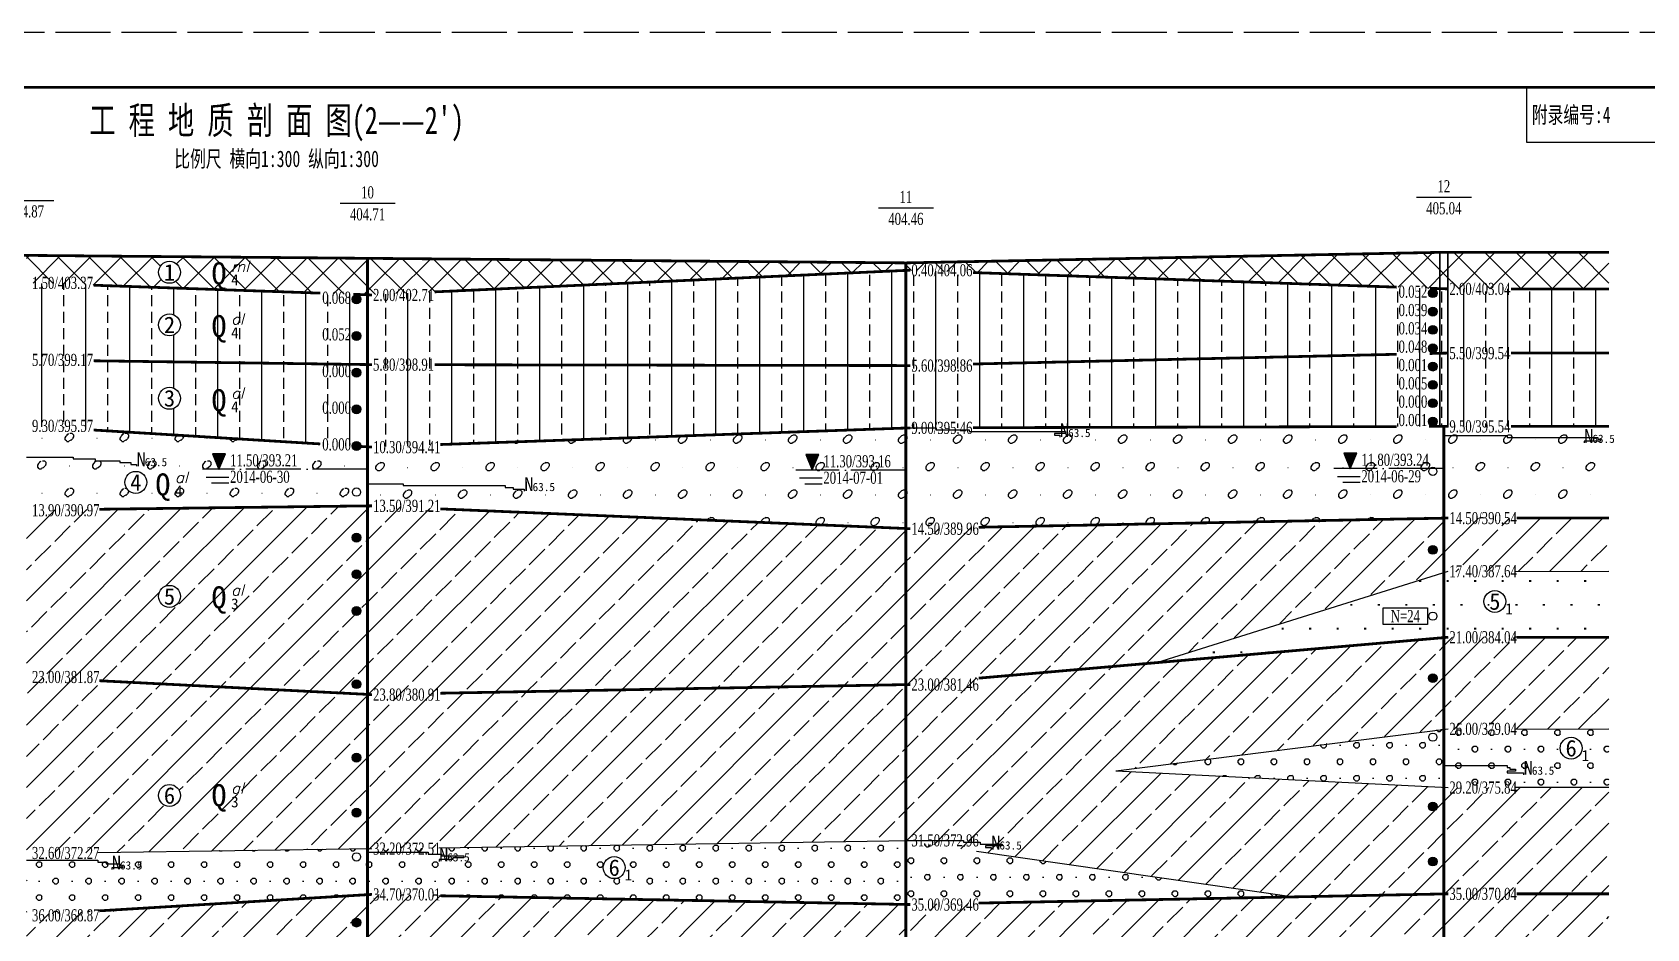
# Model space of a CAD drawing. Header units: millimetres. Extents: x -30 to 2967, y -786 to 1322.
# Drawn here: x 1634.2 to 1927.7, y -68.2 to 94.8 of the extents above; entities that cross this region are included whole.
import ezdxf
from ezdxf.enums import TextEntityAlignment as Align

# ---------------------------------------------------------------- set-up
doc = ezdxf.new("R2010")
doc.units = ezdxf.units.MM
doc.linetypes.add('SWX', pattern=[12, 10, -1, 0, -1])
doc.linetypes.add('XX', pattern=[12, 10, -2])
doc.layers.add('DXSW', color=7, linetype='Continuous')
doc.layers.add('MASKTEXT', color=7, linetype='Continuous')
doc.styles.add('Dzcd', font='TIMES.TTF')
doc.styles.add('DzSl', font='italic__.ttf')
doc.styles.get("Standard").update_dxf_attribs({"font": 'SimSun.ttf'})
pattern_1 = [(0, (1466.4875, -1295.3008), (2.5, 4.33), [0, -5]), (0, (1466.5875, -1295.3008), (2.5, 4.33), [0, -5]), (0, (1466.4875, -1295.2008), (2.5, 4.33), [0, -5]), (0, (1466.5875, -1295.2008), (2.5, 4.33), [0, -5])]
pattern_2 = [(0, (1466.7804, -1295.3008), (3, 3), [0.4142, -5.5858]), (0, (1466.7804, -1294.3008), (3, 3), [0.4142, -5.5858]), (90, (1466.4875, -1295.008), (-3, 3), [0.4142, -5.5858]), (90, (1467.4875, -1295.008), (-3, 3), [0.4142, -5.5858]), (45, (1467.1946, -1295.3008), (-3.000042, 3.000042), [0.4142, -3.8285]), (45, (1466.4875, -1294.5937), (-3.000042, 3.000042), [0.4142, -3.8285]), (135, (1466.7804, -1295.3008), (-3.000042, -3.000042), [0.4142, -3.8285]), (135, (1467.4875, -1294.5937), (-3.000042, -3.000042), [0.4142, -3.8285]), (0, (1469.9875, -1294.801), (0, 6), [0, -6])]
pattern_3 = [(0, (0.293, 0), (3, 3), [0.4142, -5.5858]), (0, (0.293, 1), (3, 3), [0.4142, -5.5858]), (90, (0, 0.293), (-3, 3), [0.4142, -5.5858]), (90, (1, 0.293), (-3, 3), [0.4142, -5.5858]), (45, (0.707, 0), (-3.000042, 3.000042), [0.4142, -3.8285]), (45, (0, 0.707), (-3.000042, 3.000042), [0.4142, -3.8285]), (135, (0.293, 0), (-3.000042, -3.000042), [0.4142, -3.8285]), (135, (1, 0.707), (-3.000042, -3.000042), [0.4142, -3.8285]), (0, (3.5, 0.5), (0, 6), [0, -6])]
pattern_4 = [(45, (1466.4875, -1295.3008), (-2.828427, 2.828427), []), (315, (1466.4875, -1295.3008), (2.828427, 2.828427), [])]
pattern_5 = [(90, (0, 0), (-8, 5e-16), [2, -1]), (90, (4, 0), (-8, 5e-16), [])]
pattern_6 = [(45, (1466.4875, -1295.301), (-5.656854, 5.656854), []), (45, (1472.1445, -1295.301), (-2.828427, 8.48528), [4, -1])]
pattern_7 = [(45, (0, 0), (-5.656854, 5.656854), []), (45, (5.657, 0), (-2.828427, 8.48528), [4, -1])]
pattern_8 = [(90, (1466.4875, -1295.301), (-8, 5e-16), [2, -1]), (90, (1470.4875, -1295.301), (-8, 5e-16), [])]
pattern_9 = [(0, (1467.001, -1294.862), (5, 5), [0.3756, -9.6244]), (0, (1467.558, -1293.383), (5, 5), [0.3798, -9.6202]), (135, (1467.001, -1294.862), (-5.000023, -5.000023), [0.3906, -6.6804]), (315, (1467.938, -1293.383), (5.000023, 5.000023), [0.3828, -6.6883]), (90, (1466.725, -1294.5856), (-5, 5), [0.377, -9.623]), (270, (1468.2085, -1293.6537), (5, -5), [0.3751, -9.6249]), (45, (1466.882, -1293.8944), (-5.000023, 5.000023), [0.492, -6.5791]), (225, (1468.035, -1294.3756), (5.000023, -5.000023), [0.4449, -6.6262]), (63.4348, (1466.725, -1294.209), (-10.000075, -6e-05), [0.3513, -22.0094]), (243.4348, (1468.2085, -1294.028), (10.000075, 6e-05), [0.3886, -21.9721]), (63.4348, (1471.725, -1289.209), (-10.000075, -6e-05), [0.3513, -22.0094]), (243.4348, (1473.2085, -1289.028), (10.000075, 6e-05), [0.3886, -21.9721]), (63.4348, (1476.725, -1284.209), (-10.000075, -6e-05), [0.3513, -22.0094]), (243.4348, (1478.2085, -1284.028), (10.000075, 6e-05), [0.3886, -21.9721]), (63.4348, (1481.725, -1279.209), (-10.000075, -6e-05), [0.3513, -22.0094]), (243.4348, (1483.2085, -1279.028), (10.000075, 6e-05), [0.3886, -21.9721]), (26.5659, (1467.23, -1293.5465), (-9.998806, 0.000297), [0.3657, -21.9937]), (206.5659, (1467.72, -1294.69), (9.999964, 0.000282), [0.3838, -21.9769]), (26.5659, (1472.23, -1288.5465), (-9.998806, 0.000297), [0.3657, -21.9937]), (206.5659, (1472.72, -1289.69), (9.999964, 0.000282), [0.3838, -21.9769]), (0, (1472.482, -1294.288), (0, 10), [0.05, -9.95]), (0, (1477.482, -1289.288), (0, 10), [0.05, -9.95])]

# ---------------------------------------------------------------- blocks, each defined once
blk = doc.blocks.new('TL_YZY')
h = blk.add_hatch(color=256)
edge = h.paths.add_edge_path()
edge.add_arc((0, -0.79), 0.8, 0, 360)
blk.add_circle((0, -0.79), 0.8)
blk = doc.blocks.new('TL_BGN')
blk.add_lwpolyline([(-8, 0), (0, 0), (0, -3), (-8, -3)], close=True)
blk = doc.blocks.new('TL_RDY')
blk.add_circle((0, -1.51), 0.75)
blk = doc.blocks.new('tl_shw')
blk.add_hatch(color=256).paths.add_polyline_path([(1.21, 2.81), (-1.21, 2.81), (0, -0.04)])
for p, q in [((-2.35, -1.44), (1.77, -1.44)), ((1.77, -2.55), (-1.39, -2.55))]:
    blk.add_line(p, q)
at = {"flags": 128}
blk.add_lwpolyline([(1.21, 2.81), (-1.21, 2.81), (0, -0.04)], close=True, dxfattribs=at)

msp = doc.modelspace()

# ---------------------------------------------------------------- hatches: boundary and pattern name
h = msp.add_hatch()
h.set_pattern_fill('素填土', color=256, style=0)
h.set_pattern_definition(pattern_4)
h.paths.add_polyline_path([(1633.19, 54.27), (1695.19, 53.73), (1695.19, 47.07), (1633.19, 49.27)])
edge = h.paths.add_edge_path(flags=16)
edge.add_arc((1659.19, 51.19), 2, 0, 360)
h.paths.add_polyline_path([(1665.67, 47.46), (1670.7, 47.46), (1670.7, 54.02), (1665.67, 54.02)], flags=25)
h.paths.add_polyline_path([(1669.91, 48.32), (1672.29, 48.32), (1672.29, 51.2), (1669.91, 51.2)], flags=24)
h.paths.add_polyline_path([(1669.89, 50.8), (1675.22, 50.8), (1675.22, 53.8), (1669.89, 53.8)], flags=24)
h.paths.add_polyline_path([(1633.61, 47.55), (1645.63, 47.55), (1645.63, 51), (1633.61, 51)], flags=25)
h = msp.add_hatch()
h.set_pattern_fill('素填土', color=256, style=0)
h.set_pattern_definition(pattern_4)
h.paths.add_polyline_path([(1695.19, 53.73), (1793.05, 52.9), (1793.05, 51.57), (1695.19, 47.07)])
h.paths.add_polyline_path([(1695.61, 45.35), (1707.63, 45.35), (1707.63, 48.8), (1695.61, 48.8)], flags=9)
h = msp.add_hatch()
h.set_pattern_fill('素填土', color=256, style=0)
h.set_pattern_definition(pattern_4)
h.paths.add_polyline_path([(1793.05, 52.9), (1890.85, 54.83), (1890.85, 48.17), (1793.05, 51.57)])
h.paths.add_polyline_path([(1793.48, 49.85), (1805.49, 49.85), (1805.49, 53.3), (1793.48, 53.3)], flags=25)
h = msp.add_hatch()
h.set_pattern_fill('黄土状粉质粘土', color=256, style=0)
h.set_pattern_definition(pattern_8)
h.paths.add_polyline_path([(1793.05, 51.57), (1890.85, 48.17), (1890.85, 36.5), (1793.05, 34.23)])
h.paths.add_polyline_path([(1882.18, 45.96), (1888.41, 45.96), (1888.41, 49.32), (1882.18, 49.32)], flags=24)
h.paths.add_polyline_path([(1882.18, 42.63), (1888.41, 42.63), (1888.41, 45.99), (1882.18, 45.99)], flags=24)
h.paths.add_polyline_path([(1882.18, 39.29), (1888.41, 39.29), (1888.41, 42.65), (1882.18, 42.65)], flags=24)
h.paths.add_polyline_path([(1882.18, 35.96), (1888.41, 35.96), (1888.41, 39.32), (1882.18, 39.32)], flags=25)
h.paths.add_polyline_path([(1793.48, 49.85), (1805.49, 49.85), (1805.49, 53.3), (1793.48, 53.3)], flags=9)
h.paths.add_polyline_path([(1793.48, 32.51), (1805.49, 32.51), (1805.49, 35.96), (1793.48, 35.96)], flags=9)
h = msp.add_hatch()
h.set_pattern_fill('素填土', color=256, style=0)
h.set_pattern_definition(pattern_4)
h.paths.add_polyline_path([(1890.85, 54.83), (1920.85, 54.83), (1920.85, 48.17), (1890.85, 48.17)])
h.paths.add_polyline_path([(1891.28, 46.45), (1903.29, 46.45), (1903.29, 49.9), (1891.28, 49.9)], flags=9)
h = msp.add_hatch()
h.set_pattern_fill('黄土状粉质粘土', color=256, style=0)
h.set_pattern_definition(pattern_5)
h.paths.add_polyline_path([(1633.19, 49.27), (1695.19, 47.07), (1695.19, 34.4), (1633.19, 35.27)])
edge = h.paths.add_edge_path(flags=16)
edge.add_arc((1659.19, 41.63), 2, 0, 360)
h.paths.add_polyline_path([(1686.51, 44.86), (1692.75, 44.86), (1692.75, 48.22), (1686.51, 48.22)], flags=24)
h.paths.add_polyline_path([(1686.51, 38.19), (1692.75, 38.19), (1692.75, 41.55), (1686.51, 41.55)], flags=24)
h.paths.add_polyline_path([(1665.67, 37.86), (1670.7, 37.86), (1670.7, 44.43), (1665.67, 44.43)], flags=24)
h.paths.add_polyline_path([(1669.91, 38.72), (1672.29, 38.72), (1672.29, 41.61), (1669.91, 41.61)], flags=24)
h.paths.add_polyline_path([(1669.89, 41.2), (1674, 41.2), (1674, 44.2), (1669.89, 44.2)], flags=24)
h.paths.add_polyline_path([(1633.61, 47.55), (1645.63, 47.55), (1645.63, 51), (1633.61, 51)], flags=9)
h.paths.add_polyline_path([(1633.61, 33.55), (1645.63, 33.55), (1645.63, 37), (1633.61, 37)], flags=9)
h = msp.add_hatch()
h.set_pattern_fill('黄土状粉质粘土', color=256, style=0)
h.set_pattern_definition(pattern_8)
h.paths.add_polyline_path([(1695.19, 47.07), (1793.05, 51.57), (1793.05, 34.23), (1695.19, 34.4)])
h.paths.add_polyline_path([(1695.61, 45.35), (1707.63, 45.35), (1707.63, 48.8), (1695.61, 48.8)], flags=24)
h.paths.add_polyline_path([(1695.61, 32.68), (1707.63, 32.68), (1707.63, 36.13), (1695.61, 36.13)], flags=9)
h = msp.add_hatch()
h.set_pattern_fill('黄土状粉质粘土', color=256, style=0)
h.set_pattern_definition(pattern_8)
h.paths.add_polyline_path([(1890.85, 48.17), (1920.85, 48.17), (1920.85, 36.5), (1890.85, 36.5)])
h.paths.add_polyline_path([(1891.28, 46.45), (1903.29, 46.45), (1903.29, 49.9), (1891.28, 49.9)], flags=9)
h.paths.add_polyline_path([(1891.28, 34.78), (1903.29, 34.78), (1903.29, 38.23), (1891.28, 38.23)], flags=9)
h = msp.add_hatch()
h.set_pattern_fill('黄土状粉质粘土', color=256, style=0)
h.set_pattern_definition(pattern_8)
h.paths.add_polyline_path([(1890.85, 36.5), (1920.85, 36.5), (1920.85, 23.17), (1890.85, 23.17)])
h.paths.add_polyline_path([(1891.28, 34.78), (1903.29, 34.78), (1903.29, 38.23), (1891.28, 38.23)], flags=9)
h.paths.add_polyline_path([(1891.28, 21.45), (1903.29, 21.45), (1903.29, 24.9), (1891.28, 24.9)], flags=9)
h = msp.add_hatch()
h.set_pattern_fill('黄土状粉质粘土', color=256, style=0)
h.set_pattern_definition(pattern_5)
h.paths.add_polyline_path([(1633.19, 35.27), (1695.19, 34.4), (1695.19, 19.4), (1633.19, 23.27)])
edge = h.paths.add_edge_path(flags=16)
edge.add_arc((1659.19, 28.28), 2, 0, 360)
h.paths.add_polyline_path([(1686.51, 31.53), (1692.75, 31.53), (1692.75, 34.89), (1686.51, 34.89)], flags=24)
h.paths.add_polyline_path([(1686.51, 24.86), (1692.75, 24.86), (1692.75, 28.22), (1686.51, 28.22)], flags=24)
h.paths.add_polyline_path([(1665.67, 24.39), (1670.7, 24.39), (1670.7, 30.96), (1665.67, 30.96)], flags=24)
h.paths.add_polyline_path([(1669.91, 25.25), (1672.29, 25.25), (1672.29, 28.13), (1669.91, 28.13)], flags=24)
h.paths.add_polyline_path([(1669.89, 27.73), (1674, 27.73), (1674, 30.73), (1669.89, 30.73)], flags=24)
h.paths.add_polyline_path([(1633.61, 33.55), (1645.63, 33.55), (1645.63, 37), (1633.61, 37)], flags=9)
h.paths.add_polyline_path([(1633.61, 21.55), (1645.63, 21.55), (1645.63, 25), (1633.61, 25)], flags=25)
h.paths.add_polyline_path([(1686.51, 18.19), (1692.75, 18.19), (1692.75, 21.55), (1686.51, 21.55)], flags=9)
h = msp.add_hatch()
h.set_pattern_fill('黄土状粉质粘土', color=256, style=0)
h.set_pattern_definition(pattern_8)
h.paths.add_polyline_path([(1695.19, 34.4), (1793.05, 34.23), (1793.05, 22.9), (1695.19, 19.4)])
h.paths.add_polyline_path([(1695.61, 32.68), (1707.63, 32.68), (1707.63, 36.13), (1695.61, 36.13)], flags=9)
h.paths.add_polyline_path([(1695.61, 17.68), (1708.76, 17.68), (1708.76, 21.13), (1695.61, 21.13)], flags=9)
h = msp.add_hatch()
h.set_pattern_fill('黄土状粉质粘土', color=256, style=0)
h.set_pattern_definition(pattern_8)
h.paths.add_polyline_path([(1793.05, 34.23), (1890.85, 36.5), (1890.85, 23.17), (1793.05, 22.9)])
h.paths.add_polyline_path([(1882.18, 32.63), (1888.41, 32.63), (1888.41, 35.99), (1882.18, 35.99)], flags=24)
h.paths.add_polyline_path([(1882.18, 29.29), (1888.41, 29.29), (1888.41, 32.65), (1882.18, 32.65)], flags=24)
h.paths.add_polyline_path([(1882.18, 25.96), (1888.41, 25.96), (1888.41, 29.32), (1882.18, 29.32)], flags=24)
h.paths.add_polyline_path([(1882.18, 22.63), (1888.41, 22.63), (1888.41, 25.99), (1882.18, 25.99)], flags=9)
h.paths.add_polyline_path([(1793.48, 32.51), (1805.49, 32.51), (1805.49, 35.96), (1793.48, 35.96)], flags=24)
h.paths.add_polyline_path([(1793.48, 21.18), (1805.49, 21.18), (1805.49, 24.63), (1793.48, 24.63)], flags=9)
h = msp.add_hatch()
h.set_pattern_fill('卵石', color=256, style=0)
h.set_pattern_definition([(0, (0.5137, 0.439), (5, 5), [0.3756, -9.6244]), (0, (1.0705, 1.918), (5, 5), [0.3798, -9.6202]), (135, (0.514, 0.439), (-5.000023, -5.000023), [0.3906, -6.6804]), (315, (1.45, 1.918), (5.000023, 5.000023), [0.3828, -6.6883]), (90, (0.2375, 0.715), (-5, 5), [0.377, -9.623]), (270, (1.721, 1.647), (5, -5), [0.3751, -9.6249]), (45, (0.3946, 1.4064), (-5.000023, 5.000023), [0.492, -6.5791]), (225, (1.547, 0.925), (5.000023, -5.000023), [0.4449, -6.6262]), (63.4348, (0.2375, 1.092), (-10.000075, -6e-05), [0.3513, -22.0094]), (243.4348, (1.721, 1.273), (10.000075, 6e-05), [0.3886, -21.9721]), (63.4348, (5.2375, 6.092), (-10.000075, -6e-05), [0.3513, -22.0094]), (243.4348, (6.721, 6.273), (10.000075, 6e-05), [0.3886, -21.9721]), (63.4348, (10.2375, 11.092), (-10.000075, -6e-05), [0.3513, -22.0094]), (243.4348, (11.721, 11.273), (10.000075, 6e-05), [0.3886, -21.9721]), (63.4348, (15.2375, 16.092), (-10.000075, -6e-05), [0.3513, -22.0094]), (243.4348, (16.721, 16.273), (10.000075, 6e-05), [0.3886, -21.9721]), (26.5659, (0.7425, 1.7543), (-9.998806, 0.000297), [0.3657, -21.9937]), (206.5659, (1.2326, 0.6106), (9.999964, 0.000282), [0.3838, -21.9769]), (26.5659, (5.7425, 6.7543), (-9.998806, 0.000297), [0.3657, -21.9937]), (206.5659, (6.2326, 5.6106), (9.999964, 0.000282), [0.3838, -21.9769]), (0, (5.994, 1.013), (0, 10), [0.05, -9.95]), (0, (10.994, 6.013), (0, 10), [0.05, -9.95])])
h.paths.add_polyline_path([(1633.19, 23.27), (1695.19, 19.4), (1695.19, 8.73), (1633.19, 7.93)])
edge = h.paths.add_edge_path(flags=16)
edge.add_arc((1653.07, 12.99), 2, 0, 360)
h.paths.add_polyline_path([(1686.51, 18.19), (1692.75, 18.19), (1692.75, 21.55), (1686.51, 21.55)], flags=24)
h.paths.add_polyline_path([(1669.61, 15.28), (1682.76, 15.28), (1682.76, 18.73), (1669.61, 18.73)], flags=24)
h.paths.add_polyline_path([(1669.63, 12.3), (1681.36, 12.3), (1681.36, 15.65), (1669.63, 15.65)], flags=24)
h.paths.add_polyline_path([(1655.47, 9.08), (1660.51, 9.08), (1660.51, 15.65), (1655.47, 15.65)], flags=24)
h.paths.add_polyline_path([(1659.71, 9.94), (1662.09, 9.94), (1662.09, 12.83), (1659.71, 12.83)], flags=24)
h.paths.add_polyline_path([(1659.69, 12.42), (1663.81, 12.42), (1663.81, 15.42), (1659.69, 15.42)], flags=24)
h.paths.add_polyline_path([(1633.61, 21.55), (1645.63, 21.55), (1645.63, 25), (1633.61, 25)], flags=9)
h.paths.add_polyline_path([(1633.61, 6.21), (1646.76, 6.21), (1646.76, 9.66), (1633.61, 9.66)], flags=9)
edge = h.paths.add_edge_path(flags=16)
edge.add_arc((1693.19, 11.22), 0.75, 0, 360)
h = msp.add_hatch()
h.set_pattern_fill('卵石', color=256, style=0)
h.set_pattern_definition(pattern_9)
h.paths.add_polyline_path([(1793.05, 22.9), (1890.85, 23.17), (1890.85, 6.5), (1793.05, 4.57)])
h.paths.add_polyline_path([(1875.28, 15.38), (1888.43, 15.38), (1888.43, 18.83), (1875.28, 18.83)], flags=24)
h.paths.add_polyline_path([(1875.29, 12.39), (1887.02, 12.39), (1887.02, 15.75), (1875.29, 15.75)], flags=24)
h.paths.add_polyline_path([(1793.48, 21.18), (1805.49, 21.18), (1805.49, 24.63), (1793.48, 24.63)], flags=9)
h.paths.add_polyline_path([(1793.48, 2.85), (1806.63, 2.85), (1806.63, 6.3), (1793.48, 6.3)], flags=9)
h = msp.add_hatch()
h.set_pattern_fill('卵石', color=256, style=0)
h.set_pattern_definition(pattern_9)
h.paths.add_polyline_path([(1890.85, 23.17), (1920.85, 23.17), (1920.85, 6.5), (1890.85, 6.5)])
h.paths.add_polyline_path([(1891.28, 21.45), (1903.29, 21.45), (1903.29, 24.9), (1891.28, 24.9)], flags=9)
h.paths.add_polyline_path([(1891.28, 4.78), (1904.43, 4.78), (1904.43, 8.23), (1891.28, 8.23)], flags=9)
h = msp.add_hatch()
h.set_pattern_fill('卵石', color=256, style=0)
h.set_pattern_definition(pattern_9)
h.paths.add_polyline_path([(1695.19, 19.4), (1793.05, 22.9), (1793.05, 4.57), (1695.19, 8.73)])
h.paths.add_polyline_path([(1777.48, 15.11), (1790.63, 15.11), (1790.63, 18.56), (1777.48, 18.56)], flags=24)
h.paths.add_polyline_path([(1777.49, 12.13), (1789.22, 12.13), (1789.22, 15.49), (1777.49, 15.49)], flags=24)
h.paths.add_polyline_path([(1695.61, 17.68), (1708.76, 17.68), (1708.76, 21.13), (1695.61, 21.13)], flags=24)
h.paths.add_polyline_path([(1695.61, 7.01), (1708.76, 7.01), (1708.76, 10.46), (1695.61, 10.46)], flags=25)
h = msp.add_hatch()
h.set_pattern_fill('粉质粘土', color=256, style=0)
h.set_pattern_definition(pattern_6)
h.paths.add_polyline_path([(1633.19, 7.93), (1695.19, 8.73), (1695.19, -25.6), (1633.19, -22.4)])
edge = h.paths.add_edge_path(flags=16)
edge.add_arc((1659.19, -7.74), 2, 0, 360)
h.paths.add_polyline_path([(1665.67, -11.45), (1670.7, -11.45), (1670.7, -4.89), (1665.67, -4.89)], flags=24)
h.paths.add_polyline_path([(1669.9, -10.6), (1672.3, -10.6), (1672.3, -7.68), (1669.9, -7.68)], flags=24)
h.paths.add_polyline_path([(1669.89, -8.11), (1674, -8.11), (1674, -5.11), (1669.89, -5.11)], flags=24)
h.paths.add_polyline_path([(1633.61, 6.21), (1646.76, 6.21), (1646.76, 9.66), (1633.61, 9.66)], flags=9)
h.paths.add_polyline_path([(1633.61, -24.12), (1646.76, -24.12), (1646.76, -20.67), (1633.61, -20.67)], flags=25)
h = msp.add_hatch()
h.set_pattern_fill('粉质粘土', color=256, style=0)
h.set_pattern_definition(pattern_6)
h.paths.add_polyline_path([(1695.19, 8.73), (1793.05, 4.57), (1793.05, -23.77), (1695.19, -25.6)])
h.paths.add_polyline_path([(1695.61, 7.01), (1708.76, 7.01), (1708.76, 10.46), (1695.61, 10.46)], flags=9)
h.paths.add_polyline_path([(1695.61, -27.32), (1708.76, -27.32), (1708.76, -23.87), (1695.61, -23.87)], flags=9)
h = msp.add_hatch()
h.set_pattern_fill('粉质粘土', color=256, style=0)
h.set_pattern_definition(pattern_6)
h.paths.add_polyline_path([(1793.05, 4.57), (1890.85, 6.5), (1890.85, -15.17), (1793.05, -23.77)])
h.paths.add_polyline_path([(1838.66, -19.76), (1890.85, -3.17), (1890.85, -15.17)], flags=17)
h.paths.add_polyline_path([(1880.68, -13.03), (1887.03, -13.03), (1887.03, -9.68), (1880.68, -9.68)], flags=24)
h.paths.add_polyline_path([(1793.48, 2.85), (1806.63, 2.85), (1806.63, 6.3), (1793.48, 6.3)], flags=24)
h.paths.add_polyline_path([(1793.48, -25.49), (1806.63, -25.49), (1806.63, -22.04), (1793.48, -22.04)], flags=9)
h = msp.add_hatch()
h.set_pattern_fill('粉质粘土', color=256, style=0)
h.set_pattern_definition(pattern_6)
h.paths.add_polyline_path([(1890.85, 6.5), (1920.85, 6.5), (1920.85, -15.17), (1890.85, -15.17)])
h.paths.add_polyline_path([(1890.95, -3.27), (1920.85, -3.17), (1920.85, -15.17), (1890.95, -15.17)], flags=16)
h.paths.add_polyline_path([(1891.28, 4.78), (1904.43, 4.78), (1904.43, 8.23), (1891.28, 8.23)], flags=9)
h.paths.add_polyline_path([(1891.28, -4.89), (1904.43, -4.89), (1904.43, -1.44), (1891.28, -1.44)], flags=24)
h.paths.add_polyline_path([(1891.28, -16.89), (1904.43, -16.89), (1904.43, -13.44), (1891.28, -13.44)], flags=9)
h = msp.add_hatch()
h.set_pattern_fill('中砂', color=256, style=0)
h.set_pattern_definition(pattern_1)
h.paths.add_polyline_path([(1838.66, -19.76), (1890.85, -3.17), (1890.85, -15.17)])
h = msp.add_hatch()
h.set_pattern_fill('中砂', color=256, style=0)
h.set_pattern_definition(pattern_1)
h.paths.add_polyline_path([(1890.95, -3.27), (1920.85, -3.17), (1920.85, -15.17), (1890.95, -15.17)])
h = msp.add_hatch()
h.set_pattern_fill('粉质粘土', color=256, style=0)
h.set_pattern_definition(pattern_6)
h.paths.add_polyline_path([(1890.85, -15.17), (1920.85, -15.17), (1920.85, -61.83), (1890.85, -61.83)])
h.paths.add_polyline_path([(1890.95, -31.93), (1920.85, -31.83), (1920.85, -42.5), (1890.95, -42.5)], flags=16)
h.paths.add_polyline_path([(1891.28, -16.89), (1904.43, -16.89), (1904.43, -13.44), (1891.28, -13.44)], flags=9)
h.paths.add_polyline_path([(1891.28, -33.55), (1904.43, -33.55), (1904.43, -30.1), (1891.28, -30.1)], flags=24)
h.paths.add_polyline_path([(1891.28, -44.22), (1904.43, -44.22), (1904.43, -40.77), (1891.28, -40.77)], flags=24)
h.paths.add_polyline_path([(1891.28, -63.55), (1904.43, -63.55), (1904.43, -60.1), (1891.28, -60.1)], flags=9)
h = msp.add_hatch()
h.set_pattern_fill('粉质粘土', color=256, style=0)
h.set_pattern_definition(pattern_6)
h.paths.add_polyline_path([(1793.05, -23.77), (1890.85, -15.17), (1890.85, -61.83), (1793.05, -63.77)])
h.paths.add_polyline_path([(1793.15, -52.2), (1863.56, -62.38), (1793.15, -63.77)], flags=16)
h.paths.add_polyline_path([(1831.21, -39.45), (1890.85, -31.83), (1890.85, -42.5)], flags=16)
h.paths.add_polyline_path([(1793.48, -25.49), (1806.63, -25.49), (1806.63, -22.04), (1793.48, -22.04)], flags=24)
h.paths.add_polyline_path([(1793.48, -53.82), (1806.63, -53.82), (1806.63, -50.37), (1793.48, -50.37)], flags=24)
h.paths.add_polyline_path([(1793.48, -65.49), (1806.63, -65.49), (1806.63, -62.04), (1793.48, -62.04)], flags=9)
h = msp.add_hatch()
h.set_pattern_fill('粉质粘土', color=256, style=0)
h.set_pattern_definition(pattern_6)
h.paths.add_polyline_path([(1633.19, -22.4), (1695.19, -25.6), (1695.19, -61.93), (1633.19, -65.73)])
edge = h.paths.add_edge_path(flags=16)
edge.add_arc((1659.19, -43.94), 2, 0, 360)
h.paths.add_polyline_path([(1633.29, -54.5), (1695.19, -53.6), (1695.19, -61.93), (1633.29, -65.73)])
h.paths.add_polyline_path([(1665.67, -47.44), (1670.7, -47.44), (1670.7, -40.87), (1665.67, -40.87)], flags=24)
h.paths.add_polyline_path([(1669.9, -46.58), (1672.3, -46.58), (1672.3, -43.67), (1669.9, -43.67)], flags=24)
h.paths.add_polyline_path([(1669.89, -44.1), (1674, -44.1), (1674, -41.1), (1669.89, -41.1)], flags=24)
h.paths.add_polyline_path([(1633.61, -24.12), (1646.76, -24.12), (1646.76, -20.67), (1633.61, -20.67)], flags=9)
h.paths.add_polyline_path([(1633.61, -56.12), (1646.76, -56.12), (1646.76, -52.67), (1633.61, -52.67)], flags=24)
h.paths.add_polyline_path([(1633.61, -67.45), (1646.76, -67.45), (1646.76, -64), (1633.61, -64)], flags=9)
h = msp.add_hatch()
h.set_pattern_fill('粉质粘土', color=256, style=0)
h.set_pattern_definition(pattern_6)
h.paths.add_polyline_path([(1695.19, -25.6), (1793.05, -23.77), (1793.05, -63.77), (1695.19, -61.93)])
h.paths.add_polyline_path([(1695.29, -53.7), (1793.06, -52.1), (1793.06, -63.77), (1695.29, -61.93)])
h.paths.add_polyline_path([(1695.61, -27.32), (1708.76, -27.32), (1708.76, -23.87), (1695.61, -23.87)], flags=24)
h.paths.add_polyline_path([(1695.61, -55.32), (1708.76, -55.32), (1708.76, -51.87), (1695.61, -51.87)], flags=24)
h.paths.add_polyline_path([(1695.61, -63.65), (1708.76, -63.65), (1708.76, -60.2), (1695.61, -60.2)], flags=25)
h = msp.add_hatch()
h.set_pattern_fill('圆砾', color=256, style=0)
h.set_pattern_definition(pattern_2)
h.paths.add_polyline_path([(1831.21, -39.45), (1890.85, -31.83), (1890.85, -42.5)])
h = msp.add_hatch()
h.set_pattern_fill('圆砾', color=256, style=0)
h.set_pattern_definition(pattern_3)
h.paths.add_polyline_path([(1890.95, -31.93), (1920.85, -31.83), (1920.85, -42.5), (1890.95, -42.5)])
edge = h.paths.add_edge_path(flags=16)
edge.add_arc((1913.99, -35.34), 2, 0, 360)
h.paths.add_polyline_path([(1915.42, -38.15), (1917.8, -38.15), (1917.8, -35.27), (1915.42, -35.27)], flags=24)
h.paths.add_polyline_path([(1912.2, -37.57), (1915.79, -37.57), (1915.79, -33.19), (1912.2, -33.19)], flags=24)
h = msp.add_hatch()
h.set_pattern_fill('圆砾', color=256, style=0)
h.set_pattern_definition(pattern_3)
h.paths.add_polyline_path([(1633.29, -54.5), (1695.19, -53.6), (1695.19, -61.93), (1633.29, -65.73)])
h.paths.add_polyline_path([(1633.61, -56.12), (1646.76, -56.12), (1646.76, -52.67), (1633.61, -52.67)], flags=9)
h.paths.add_polyline_path([(1633.61, -67.45), (1646.76, -67.45), (1646.76, -64), (1633.61, -64)], flags=9)
h = msp.add_hatch()
h.set_pattern_fill('圆砾', color=256, style=0)
h.set_pattern_definition(pattern_3)
h.paths.add_polyline_path([(1695.29, -53.7), (1793.06, -52.1), (1793.06, -63.77), (1695.29, -61.93)])
h.paths.add_polyline_path([(1695.61, -55.32), (1708.76, -55.32), (1708.76, -51.87), (1695.61, -51.87)], flags=9)
h.paths.add_polyline_path([(1695.61, -63.65), (1708.76, -63.65), (1708.76, -60.2), (1695.61, -60.2)], flags=25)
h = msp.add_hatch()
h.set_pattern_fill('圆砾', color=256, style=0)
h.set_pattern_definition(pattern_2)
h.paths.add_polyline_path([(1793.15, -52.2), (1863.56, -62.38), (1793.15, -63.77)])
h = msp.add_hatch()
h.set_pattern_fill('粉质粘土', color=256, style=0)
h.set_pattern_definition(pattern_7)
h.paths.add_polyline_path([(1695.19, -61.93), (1793.05, -63.77), (1793.05, -82.1), (1695.19, -79.6)])
h.paths.add_polyline_path([(1695.61, -63.65), (1708.76, -63.65), (1708.76, -60.2), (1695.61, -60.2)], flags=9)
h.paths.add_polyline_path([(1695.61, -81.32), (1708.76, -81.32), (1708.76, -77.87), (1695.61, -77.87)], flags=25)
h = msp.add_hatch()
h.set_pattern_fill('粉质粘土', color=256, style=0)
h.set_pattern_definition(pattern_6)
h.paths.add_polyline_path([(1890.85, -61.83), (1920.85, -61.83), (1920.85, -81.83), (1890.85, -81.83)])
h.paths.add_polyline_path([(1891.28, -63.55), (1904.43, -63.55), (1904.43, -60.1), (1891.28, -60.1)], flags=9)
h.paths.add_polyline_path([(1891.28, -83.55), (1904.43, -83.55), (1904.43, -80.1), (1891.28, -80.1)], flags=9)
h = msp.add_hatch()
h.set_pattern_fill('粉质粘土', color=256, style=0)
h.set_pattern_definition(pattern_7)
h.paths.add_polyline_path([(1633.19, -65.73), (1695.19, -61.93), (1695.19, -79.6), (1633.19, -80.73)])
edge = h.paths.add_edge_path(flags=16)
edge.add_arc((1659.19, -72.2), 2, 0, 360)
h.paths.add_polyline_path([(1665.67, -75.38), (1670.7, -75.38), (1670.7, -68.81), (1665.67, -68.81)], flags=24)
h.paths.add_polyline_path([(1669.91, -74.52), (1672.29, -74.52), (1672.29, -71.64), (1669.91, -71.64)], flags=24)
h.paths.add_polyline_path([(1669.89, -72.04), (1672.03, -72.04), (1672.03, -69.04), (1669.89, -69.04)], flags=24)
h.paths.add_polyline_path([(1633.61, -67.45), (1646.76, -67.45), (1646.76, -64), (1633.61, -64)], flags=24)
h.paths.add_polyline_path([(1633.61, -82.45), (1646.76, -82.45), (1646.76, -79), (1633.61, -79)], flags=9)
h = msp.add_hatch()
h.set_pattern_fill('粉质粘土', color=256, style=0)
h.set_pattern_definition(pattern_6)
h.paths.add_polyline_path([(1793.05, -63.77), (1890.85, -61.83), (1890.85, -81.83), (1793.05, -82.1)])
h.paths.add_polyline_path([(1793.48, -65.49), (1806.63, -65.49), (1806.63, -62.04), (1793.48, -62.04)], flags=24)
h.paths.add_polyline_path([(1793.48, -83.82), (1806.63, -83.82), (1806.63, -80.37), (1793.48, -80.37)], flags=9)

# ---------------------------------------------------------------- linework, layer by layer
for p, q in [((1885.85, 64.83), (1895.85, 64.83)), ((1628.19, 64.27), (1638.19, 64.27)), ((1690.19, 63.73), (1700.19, 63.73)), ((1788.05, 62.9), (1798.05, 62.9)), ((1838.66, -19.76), (1891.65, -3.17)), ((1903.83, -3.23), (1920.85, -3.17)), ((1838.66, -19.76), (1891.65, -15.17)), ((1920.85, -15.17), (1903.83, -15.17)), ((1831.21, -39.45), (1891.65, -31.83)), ((1903.83, -31.89), (1920.85, -31.83)), ((1831.21, -39.45), (1891.65, -42.5)), ((1920.85, -42.5), (1903.83, -42.5)), ((1708.17, -53.49), (1793.86, -52.1)), ((1646.17, -54.31), (1695.99, -53.6)), ((1805.89, -54.04), (1863.56, -62.38)), ((1695.99, -61.93), (1646.17, -64.94)), ((1793.86, -63.77), (1708.17, -62.17)), ((1806.28, -63.51), (1863.56, -62.38))]:
    msp.add_line(p, q)
at = {"linetype": 'XX'}
msp.add_lwpolyline([(1386.49, -218.63), (1386.49, 94.83), (1950.85, 94.83), (1950.85, -218.63)], close=True, dxfattribs=at)
at = {"const_width": 0.5}
msp.add_lwpolyline([(1416.49, -208.63), (1416.49, 84.83), (1940.85, 84.83), (1940.85, -208.63)], close=True, dxfattribs=at)
msp.add_lwpolyline([(1905.85, 84.83), (1905.85, 74.83), (1940.85, 74.83)])
for points in [[(1436.49, 54.6), (1466.49, 54.6), (1487.45, 54.61), (1508.42, 54.62), (1529.39, 54.62), (1550.35, 54.63), (1571.06, 54.54), (1591.77, 54.45), (1612.48, 54.36), (1633.19, 54.27), (1648.69, 54.13), (1664.19, 54), (1679.69, 53.87), (1695.19, 53.73), (1719.65, 53.52), (1744.12, 53.32), (1768.59, 53.11), (1793.05, 52.9), (1817.5, 53.38), (1841.95, 53.87), (1866.4, 54.35), (1890.85, 54.83), (1920.85, 54.83)], [(1707.4, 47.63), (1793.85, 51.57)], [(1805.27, 51.14), (1882.26, 48.49)], [(1645.4, 48.84), (1686.59, 47.4)], [(1692.62, 47.19), (1695.99, 47.07)], [(1888.32, 48.28), (1891.65, 48.17)], [(1903.07, 48.17), (1920.85, 48.17)], [(1645.4, 35.1), (1695.99, 34.4)], [(1805.27, 34.51), (1882.26, 36.28)], [(1888.28, 36.42), (1891.65, 36.5)], [(1903.07, 36.5), (1920.85, 36.5)], [(1707.4, 34.38), (1793.85, 34.23)], [(1645.4, 22.51), (1686.59, 19.98)], [(1708.42, 19.87), (1793.85, 22.9)], [(1805.27, 22.93), (1882.26, 23.14)], [(1888.14, 23.16), (1891.65, 23.17)], [(1903.07, 23.17), (1920.85, 23.17)], [(1692.67, 19.6), (1695.99, 19.4)], [(1646.42, 8.1), (1695.99, 8.73)], [(1708.42, 8.17), (1793.85, 4.57)], [(1806.28, 4.83), (1891.65, 6.5)], [(1904.08, 6.5), (1920.85, 6.5)], [(1806.28, -22.61), (1891.65, -15.17)], [(1904.08, -15.17), (1920.85, -15.17)], [(1646.42, -23.08), (1695.99, -25.6)], [(1708.42, -25.35), (1793.85, -23.77)], [(1806.28, -63.51), (1891.65, -61.83)], [(1904.08, -61.83), (1920.85, -61.83)], [(1646.42, -64.92), (1695.99, -61.93)], [(1708.42, -62.18), (1793.85, -63.77)]]:
    msp.add_lwpolyline(points, dxfattribs=at)
for points in [[(1695.19, 53.73, 0.5, 0.5, 0), (1695.19, -162.93, 0, 0, 0)], [(1793.05, 52.9, 0.5, 0.5, 0), (1793.05, -113.77, 0, 0, 0)], [(1890.1, 54.83, 0.3, 0.3, 0), (1890.1, 23.17, 0.3, 0.3, 0), (1891.6, 23.17, 0.3, 0.3, 0), (1891.6, 54.83, 0, 0, 0)], [(1890.85, 23.17, 0.5, 0.5, 0), (1890.85, -161.83, 0, 0, 0)]]:
    msp.add_lwpolyline(points, format="xyseb")
at = {"color": 1}
for points in [[(1793.05, 22.9), (1798.55, 22.9), (1798.55, 22.57), (1804.55, 22.57), (1804.55, 22.23), (1822.05, 22.23), (1822.05, 21.9), (1820.05, 21.9), (1820.05, 21.57), (1821.05, 21.57), (1821.05, 21.23)], [(1890.85, 21.5), (1902.35, 21.5), (1902.35, 21.17), (1918.85, 21.17), (1918.85, 20.83), (1919.35, 20.83), (1919.35, 20.5), (1916.35, 20.5), (1916.35, 20.17)], [(1633.19, 17.6), (1641.69, 17.6), (1641.69, 17.27), (1645.69, 17.27), (1645.69, 16.93), (1650.19, 16.93), (1650.19, 16.6), (1652.19, 16.6), (1652.19, 16.27), (1653.19, 16.27), (1653.19, 15.93)], [(1695.19, 12.73), (1701.69, 12.73), (1701.69, 12.4), (1720.19, 12.4), (1720.19, 12.07), (1721.69, 12.07), (1721.69, 11.73), (1723.69, 11.73), (1723.69, 11.4)], [(1890.85, -38.5), (1902.35, -38.5), (1902.35, -38.83), (1902.85, -38.83), (1902.85, -39.17), (1903.85, -39.17), (1903.85, -39.5), (1902.35, -39.5), (1902.35, -39.83), (1905.35, -39.83), (1905.35, -40.17)], [(1793.05, -52.1), (1803.55, -52.1), (1803.55, -52.43), (1806.55, -52.43), (1806.55, -52.77), (1810.55, -52.77), (1810.55, -53.1), (1807.55, -53.1), (1807.55, -53.43), (1808.55, -53.43), (1808.55, -53.77)], [(1633.19, -55.73), (1646.19, -55.73), (1646.19, -56.07), (1647.69, -56.07), (1647.69, -56.4), (1650.19, -56.4), (1650.19, -56.73), (1650.69, -56.73), (1650.69, -57.07), (1648.69, -57.07), (1648.69, -57.4)], [(1695.19, -54.27), (1706.19, -54.27), (1706.19, -54.6), (1708.69, -54.6), (1708.69, -54.93), (1712.69, -54.93), (1712.69, -55.27), (1710.69, -55.27), (1710.69, -55.6), (1708.19, -55.6), (1708.19, -55.93)]]:
    msp.add_lwpolyline(points, dxfattribs=at)
for centre in [(1659.19, 51.19), (1659.19, 41.63), (1659.19, 28.28), (1653.07, 12.99), (1659.19, -7.74), (1900.12, -8.67), (1913.99, -35.34), (1659.19, -43.94), (1740.03, -57.06)]:
    msp.add_circle(centre, 2)
at = {"layer": 'DXSW', "linetype": 'SWX'}
for p, q in [((1695.19, 15.4), (1665.19, 15.4)), ((1793.05, 15.23), (1773.05, 15.23)), ((1890.85, 15.5), (1870.85, 15.5))]:
    msp.add_line(p, q, dxfattribs=at)

# ---------------------------------------------------------------- block references
for name, p in [('TL_YZY', (1693.19, 47.07)), ('TL_YZY', (1888.85, 48.17)), ('TL_YZY', (1888.85, 44.83)), ('TL_YZY', (1888.85, 41.5)), ('TL_YZY', (1693.19, 40.4)), ('TL_YZY', (1888.85, 38.17)), ('TL_YZY', (1693.19, 33.73)), ('TL_YZY', (1888.85, 34.83)), ('TL_YZY', (1888.85, 31.5)), ('TL_YZY', (1693.19, 27.07)), ('TL_YZY', (1888.85, 28.17)), ('TL_YZY', (1888.85, 24.83)), ('TL_YZY', (1693.19, 20.4)), ('TL_RDY', (1888.85, 16.5)), ('TL_RDY', (1693.19, 12.73)), ('TL_YZY', (1693.19, 3.73)), ('TL_YZY', (1888.85, 1.5)), ('TL_YZY', (1693.19, -2.93)), ('TL_YZY', (1693.19, -9.6)), ('TL_BGN', (1887.85, -9.83)), ('TL_RDY', (1888.85, -9.83)), ('TL_YZY', (1693.19, -22.93)), ('TL_YZY', (1888.85, -21.83)), ('TL_RDY', (1888.85, -31.83)), ('TL_YZY', (1693.19, -36.27)), ('TL_YZY', (1693.19, -46.27)), ('TL_YZY', (1888.85, -45.17)), ('TL_RDY', (1693.19, -53.6)), ('TL_YZY', (1888.85, -55.17)), ('TL_YZY', (1693.19, -66.27))]:
    msp.add_blockref(name, p)
at = {"layer": 'DXSW'}
for p in [(1668.19, 15.4), (1776.05, 15.23), (1873.85, 15.5)]:
    msp.add_blockref('tl_shw', p, dxfattribs=at)

# ---------------------------------------------------------------- texts
at = {"width": 0.7}
for s, height, p in [("工 程 地 质 剖 面 图(2——2')", 5, (1678.67, 78.83)), ('比例尺 横向1:300 纵向1:300', 3, (1678.67, 71.83))]:
    msp.add_text(s, height=height, dxfattribs=at).set_placement(p, align=Align.MIDDLE_CENTER)
msp.add_text('附录编号:4', height=3, dxfattribs=at).set_placement((1906.85, 79.83), align=Align.MIDDLE_LEFT)
at = {"style": 'Dzcd', "width": 0.7}
for s, p in [('12', (1890.85, 66.83)), ('10', (1695.19, 65.73)), ('11', (1793.05, 64.9)), ('404.87', (1633.19, 62.27)), ('404.71', (1695.19, 61.73)), ('404.46', (1793.05, 60.9)), ('405.04', (1890.85, 62.83))]:
    msp.add_text(s, height=2.2, dxfattribs=at).set_placement(p, align=Align.MIDDLE_CENTER)
for s, p in [('1', (1659.19, 51.19)), ('2', (1659.19, 41.63)), ('3', (1659.19, 28.28)), ('4', (1653.07, 12.99)), ('5', (1659.19, -7.74)), ('5', (1900.12, -8.67)), ('6', (1913.99, -35.34)), ('6', (1659.19, -43.94)), ('6', (1740.03, -57.06))]:
    msp.add_text(s, height=3).set_placement(p, align=Align.MIDDLE_CENTER)
at = {"color": 1}
for s, height, p in [('N', 2.5, (1821.05, 21.23)), ('63.5', 1.5, (1822.55, 21.23)), ('N', 2.5, (1916.35, 20.17)), ('63.5', 1.5, (1917.85, 20.17)), ('N', 2.5, (1653.19, 15.93)), ('63.5', 1.5, (1654.69, 15.93)), ('N', 2.5, (1723.69, 11.4)), ('63.5', 1.5, (1725.19, 11.4)), ('N', 2.5, (1905.35, -40.17)), ('63.5', 1.5, (1906.85, -40.17)), ('N', 2.5, (1808.55, -53.77)), ('63.5', 1.5, (1810.05, -53.77)), ('N', 2.5, (1648.69, -57.4)), ('N', 2.5, (1708.19, -55.93)), ('63.5', 1.5, (1709.69, -55.93)), ('63.5', 1.5, (1650.19, -57.4))]:
    msp.add_text(s, height=height, dxfattribs=at).set_placement(p)
at = {"style": 'Dzcd', "width": 0.7}
msp.add_text('9.50/395.54', height=2.2, dxfattribs=at).set_placement((1891.85, 23.17), align=Align.MIDDLE_LEFT)
at = {"layer": 'MASKTEXT'}
for p in [(1668.19, 51), (1668.19, 41.4), (1668.19, 27.93), (1657.99, 12.62), (1668.19, -7.91), (1668.19, -43.9)]:
    msp.add_text('Q', height=4, dxfattribs=at).set_placement(p, align=Align.MIDDLE_CENTER)
at = {"layer": 'MASKTEXT', "style": 'DzSl'}
for s, p in [('ml', (1670.39, 51.3)), ('al', (1670.39, 41.7)), ('al', (1670.39, 28.23)), ('al', (1660.19, 12.92)), ('al', (1670.39, -7.61)), ('al', (1670.39, -43.6))]:
    msp.add_text(s, height=2, dxfattribs=at).set_placement(p)
at = {"layer": 'MASKTEXT', "style": 'Dzcd', "width": 0.7}
for s, p in [('1.50/403.37', (1634.19, 49.27)), ('0.40/404.06', (1794.05, 51.57)), ('2.00/402.71', (1696.19, 47.07)), ('2.00/403.04', (1891.85, 48.17)), ('5.70/399.17', (1634.19, 35.27)), ('5.80/398.91', (1696.19, 34.4)), ('5.60/398.86', (1794.05, 34.23)), ('5.50/399.54', (1891.85, 36.5)), ('9.30/395.57', (1634.19, 23.27)), ('9.00/395.46', (1794.05, 22.9)), ('9.50/395.54', (1891.85, 23.17)), ('10.30/394.41', (1696.19, 19.4)), ('13.90/390.97', (1634.19, 7.93)), ('13.50/391.21', (1696.19, 8.73)), ('14.50/390.54', (1891.85, 6.5)), ('14.50/389.96', (1794.05, 4.57)), ('17.40/387.64', (1891.85, -3.17)), ('21.00/384.04', (1891.85, -15.17)), ('23.00/381.87', (1634.19, -22.4)), ('23.00/381.46', (1794.05, -23.77)), ('23.80/380.91', (1696.19, -25.6)), ('26.00/379.04', (1891.85, -31.83)), ('29.20/375.84', (1891.85, -42.5)), ('32.20/372.51', (1696.19, -53.6)), ('31.50/372.96', (1794.05, -52.1)), ('32.60/372.27', (1634.19, -54.4)), ('34.70/370.01', (1696.19, -61.93)), ('35.00/370.04', (1891.85, -61.83)), ('35.00/369.46', (1794.05, -63.77)), ('36.00/368.87', (1634.19, -65.73))]:
    msp.add_text(s, height=2.2, dxfattribs=at).set_placement(p, align=Align.MIDDLE_LEFT)
at = {"layer": 'MASKTEXT'}
for s, p in [('4', (1670.39, 48.8)), ('4', (1670.39, 39.2)), ('4', (1670.39, 25.73)), ('4', (1660.19, 10.42)), ('3', (1670.39, -10.11)), ('1', (1902.03, -11)), ('1', (1915.9, -37.67)), ('3', (1670.39, -46.1)), ('1', (1741.94, -59.39))]:
    msp.add_text(s, height=2, dxfattribs=at).set_placement(p)
at = {"layer": 'MASKTEXT', "style": 'Dzcd', "width": 0.7}
for s, p in [('0.068', (1692.19, 45.47)), ('0.052', (1887.85, 46.57)), ('0.039', (1887.85, 43.23)), ('0.034', (1887.85, 39.9)), ('0.052', (1692.19, 38.8)), ('0.048', (1887.85, 36.57)), ('0.001', (1887.85, 33.23)), ('0.000', (1692.19, 32.13)), ('0.005', (1887.85, 29.9)), ('0.000', (1692.19, 25.47)), ('0.000', (1887.85, 26.57)), ('0.001', (1887.85, 23.23)), ('0.000', (1692.19, 18.8))]:
    msp.add_text(s, height=2.2, dxfattribs=at).set_placement(p, align=Align.RIGHT)
for s, p in [('11.50/393.21', (1670.19, 15.9)), ('11.30/393.16', (1778.05, 15.73)), ('11.80/393.24', (1875.85, 16)), ('2014-06-30', (1670.19, 12.9)), ('2014-07-01', (1778.05, 12.73)), ('2014-06-29', (1875.85, 13))]:
    msp.add_text(s, height=2.2, dxfattribs=at).set_placement(p)
msp.add_text('N=24', height=2.2, dxfattribs=at).set_placement((1883.85, -11.33), align=Align.MIDDLE_CENTER)

doc.saveas('drawing.dxf')
